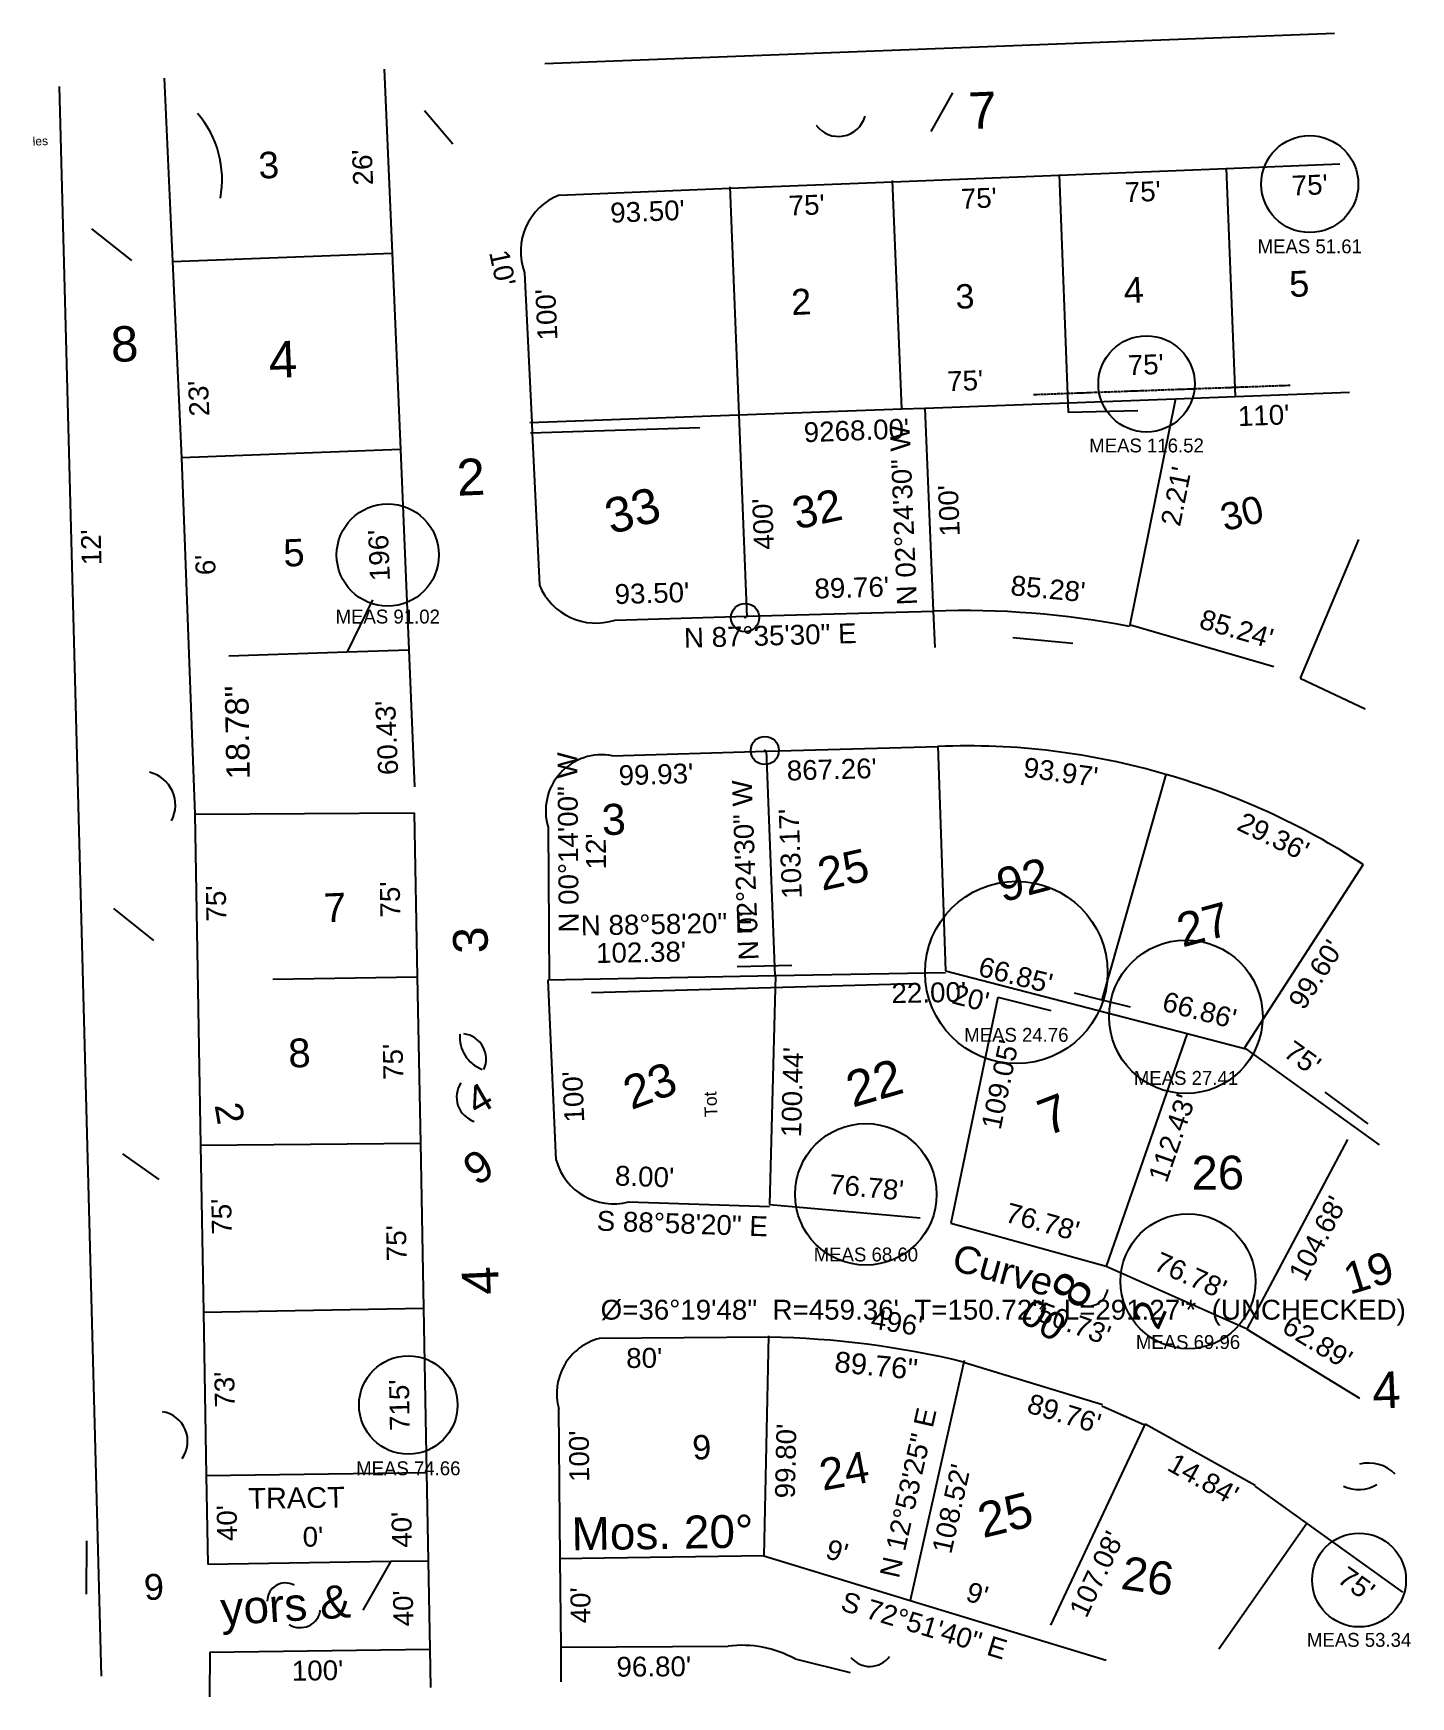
# Model space of a CAD drawing. Header units: feet. Extents: x 62 to 688, y -7 to 748.
import ezdxf
from ezdxf.enums import TextEntityAlignment as Align

# ---------------------------------------------------------------- set-up
doc = ezdxf.new("R2010")
doc.units = ezdxf.units.FT
doc.header["$MEASUREMENT"] = 0
doc.linetypes.add('DASHED', pattern=[1.524, 1.27, -0.254])
for name, color, linetype in [('PLAT-CURVE', 4, 'CONTINUOUS'), ('PLAT-LINE', 7, 'CONTINUOUS'), ('PLAT-LINE-DASH', 8, 'DASHED'), ('PLAT-MON', 1, 'CONTINUOUS'), ('PLAT-QA', 1, 'CONTINUOUS'), ('PLAT-TABLE', 6, 'CONTINUOUS'), ('PLAT-TEXT-BRG', 3, 'CONTINUOUS'), ('PLAT-TEXT-CURVE', 6, 'CONTINUOUS'), ('PLAT-TEXT-DIST', 2, 'CONTINUOUS'), ('PLAT-TEXT-LOTNO', 5, 'CONTINUOUS'), ('PLAT-TEXT-MISC', 9, 'CONTINUOUS'), ('PLAT-TEXT-UNASSOC', 30, 'CONTINUOUS')]:
    doc.layers.add(name, color=color, linetype=linetype)
doc.styles.add('PLAT', font='arial.ttf')

msp = doc.modelspace()

# ---------------------------------------------------------------- linework, layer by layer
at = {"layer": 'PLAT-CURVE'}
for centre, radius, start, end in [((102.29, 681.43), 45.77, -10.70397, 40.78226), ((427.84, 713.36), 12.48, -143.80354, -14.98941), ((311.24, 648.59), 27.63, 111.45804, -159.52964), ((317.77, 507.69), 27.72, -157.70358, -71.69781), ((484.87, 92.79), 392.87, 78.9718, 92.02652), ((486.41, 105.31), 318.92, 73.60783, 92.36858), ((320.49, 394.67), 25.55, 79.40637, -163.12803), ((111.52, 397.36), 15.33, -27.54608, 76.40984), ((486.89, 96.09), 327.64, 56.85887, 74.14515), ((170.59, 355.25), 18.37, 96.8593, 96.8593), ((271.44, 291.94), 15.49, 174.63058, -109.92918), ((256.47, 282.09), 11.47, -24.60277, 83.1342), ((266.21, 264.8), 11.69, 146.19741, -108.72538), ((325.67, 243.17), 26.84, -164.77159, -75.03645), ((541.14, 178.88), 9.03, -121.89344, -9.0309), ((325.92, 130.16), 25.93, 104.78888, -164.87818), ((388.67, -253.61), 409.53, 76.44172, 88.92252), ((119, 108.64), 13.42, -35.74048, 81.59255), ((668.62, 82.17), 16.5, 43.94477, 104.71397), ((664, 102.61), 15.99, -115.2901, -59.25998), ((176.74, 36.07), 8.15, 60.82593, -178.82935), ((183.46, 33.32), 9.39, -121.3624, -8.61256), ((383.93, -34.68), 50.61, 61.44015, 96.92591), ((442.09, 17.43), 11.11, -141.15016, -35.97898)]:
    msp.add_arc(centre, radius, start, end, dxfattribs=at)
at = {"layer": 'PLAT-LINE'}
for p, q in [((294.63, 734.04), (652.97, 747.73)), ((121.77, 727.3), (125.58, 644.07)), ((221.64, 731.5), (225.19, 647.88)), ((74.09, 723.57), (93.18, 1.91)), ((479.55, 720.74), (469.78, 703.11)), ((239.9, 712.65), (252.77, 697.48)), ((603.9, 686.38), (655.47, 688.44)), ((378.52, 677.39), (452.44, 680.34)), ((456.6, 577.22), (452.42, 680.82)), ((452.44, 680.34), (528.01, 683.35)), ((528, 683.65), (532.1, 575.57)), ((528.01, 683.35), (603.9, 686.38)), ((603.89, 686.5), (607.89, 582.84)), ((301.13, 674.3), (378.52, 677.39)), ((378.49, 678.04), (386.3, 482.62)), ((88.85, 659.02), (107.01, 644.58)), ((125.58, 644.07), (225.19, 647.88)), ((125.58, 644.07), (129.65, 554.94)), ((225.19, 647.88), (228.97, 558.77)), ((285.36, 638.92), (288.6, 571)), ((466.99, 577.61), (580.82, 581.84)), ((580.82, 581.84), (560.02, 478.41)), ((580.82, 581.84), (607.89, 582.84)), ((607.89, 582.84), (659.82, 584.77)), ((287.75, 570.96), (456.6, 577.22)), ((456.6, 577.22), (466.99, 577.61)), ((466.99, 577.61), (470.86, 485.41)), ((563.67, 576.34), (532.1, 575.57)), ((364.93, 568.66), (287.99, 566.13)), ((288.6, 571), (288.83, 566.17)), ((288.83, 566.17), (292.13, 497.17)), ((228.97, 558.77), (129.65, 554.94)), ((129.65, 554.94), (135.62, 393.23)), ((228.97, 558.77), (232.82, 467.83)), ((663.95, 517.89), (637.48, 454.99)), ((216.28, 490.55), (204.79, 466.89)), ((386.29, 483.05), (470.98, 485.41)), ((470.86, 485.41), (471.56, 468.89)), ((326.48, 481.37), (386.29, 483.05)), ((560.45, 479.22), (625.43, 460.34)), ((507.05, 473.43), (534.25, 470.83)), ((151.13, 465.07), (204.79, 466.89)), ((204.79, 466.89), (232.82, 467.83)), ((232.82, 467.83), (235.45, 405.68)), ((637.48, 454.99), (666.95, 441.02)), ((395.17, 421.76), (473.23, 423.96)), ((472.93, 424.18), (476.41, 322.05)), ((325.19, 419.78), (395.17, 421.76)), ((399.1, 319.96), (395.16, 422.1)), ((576.4, 411.26), (547.36, 308.96)), ((135.62, 393.23), (235.3, 393.83)), ((135.62, 393.23), (138.24, 242.91)), ((235.3, 393.83), (236.67, 319.42)), ((296.05, 387.26), (296.58, 318.04)), ((666.01, 370.43), (612.23, 287.11)), ((98.76, 350.42), (116.85, 335.93)), ((171.04, 318.37), (236.67, 319.42)), ((236.67, 319.42), (238.06, 243.92)), ((296.01, 318.03), (399.1, 319.96)), ((299.77, 236.12), (296.01, 318.03)), ((381.92, 324.03), (406.69, 324.63)), ((399.21, 319.97), (396.56, 216.05)), ((399.1, 319.96), (476.43, 321.41)), ((476.41, 322.05), (586.19, 293.63)), ((315.73, 312.23), (462.34, 316.29)), ((500.24, 310.18), (478.87, 207.5)), ((500.24, 310.18), (524.25, 304.14)), ((534.82, 312.12), (547.36, 308.96)), ((547.36, 308.96), (560.2, 305.71)), ((586.19, 293.63), (549.42, 188.06)), ((586.19, 293.63), (612.72, 286.76)), ((612.72, 286.76), (673.27, 243.14)), ((648.65, 267.08), (668.17, 252.72)), ((138.24, 242.91), (238.06, 243.92)), ((138.24, 242.91), (139.56, 167.21)), ((238.06, 243.92), (239.45, 168.96)), ((658.92, 245.58), (613.24, 159.44)), ((102.84, 239.05), (119.41, 227.45)), ((332.61, 217.24), (396.53, 215.06)), ((396.56, 216.05), (464.89, 209.94)), ((478.87, 207.5), (549.41, 188.03)), ((549.42, 188.06), (613.33, 159.6)), ((139.56, 167.21), (239.45, 168.96)), ((139.56, 167.21), (140.85, 92.96)), ((239.45, 168.96), (240.82, 94.31)), ((613.24, 159.44), (664.39, 128.14)), ((396.37, 155.84), (319.3, 155.23)), ((396.13, 156.42), (393.92, 56.57)), ((484.97, 145.28), (460.47, 36.3)), ((484.68, 144.5), (547.71, 125.31)), ((301.53, 55.31), (300.89, 123.4)), ((547.47, 124.56), (566.76, 115.95)), ((567.03, 116.51), (524.15, 25.08)), ((567.03, 116.51), (617.06, 88.57)), ((140.85, 92.96), (240.82, 94.31)), ((140.85, 92.96), (141.56, 52.78)), ((240.82, 94.31), (241.56, 54.32)), ((616.86, 88.14), (640.51, 71.15)), ((640.51, 71.15), (600.45, 14.14)), ((640.51, 71.15), (683.83, 40.03)), ((86.5, 39.12), (86.6, 63.28)), ((141.56, 52.78), (224.72, 54.06)), ((224.72, 54.06), (211.91, 31.84)), ((224.72, 54.06), (241.56, 54.32)), ((241.56, 54.32), (242.3, 14.19)), ((301.12, 55.31), (393.92, 56.71)), ((301.91, 15.01), (301.53, 55.31)), ((393.92, 56.57), (460.47, 36.3)), ((460.47, 36.3), (549.38, 9.22)), ((301.79, 15.01), (377.82, 15.57)), ((142.42, 12.86), (142.32, -7.42)), ((142.42, 12.86), (242.3, 14.19)), ((242.3, 14.19), (242.62, -3.21)), ((302.05, -0.7), (301.91, 15.01)), ((408.13, 9.78), (433.1, 3.6))]:
    msp.add_line(p, q, dxfattribs=at)
at = {"layer": 'PLAT-LINE-DASH'}
msp.add_line((516.44, 583.74), (632.88, 587.97), dxfattribs=at)
at = {"layer": 'PLAT-MON'}
for centre, radius in [((385.46, 482.45), 6.43), ((394.43, 422.13), 6.4)]:
    msp.add_circle(centre, radius, dxfattribs=at)
for p in [(385.46, 482.45), (394.43, 422.13)]:
    msp.add_point(p, dxfattribs=at)
at = {"layer": 'PLAT-QA'}
for centre, radius in [((641.78, 679.28), 22.02), ((567.68, 588.54), 21.86), ((223.26, 510.89), 23.2), ((508.59, 321.38), 41.4), ((585.58, 301.25), 34.83), ((440.29, 220.65), 32.12), ((586.5, 181.18), 30.6), ((232.59, 125.01), 22.35), ((664.18, 45.53), 21.29)]:
    msp.add_circle(centre, radius, dxfattribs=at)

# ---------------------------------------------------------------- texts
for s, height, p in [('MEAS 51.61', 6.308, (641.78, 654.16)), ('MEAS 116.52', 6.3084, (567.68, 563.76)), ('MEAS 91.02', 6.308, (223.26, 486.09)), ('MEAS 24.76', 6.308, (508.59, 296.19)), ('MEAS 27.41', 6.308, (585.58, 276.65)), ('MEAS 68.60', 6.308, (440.29, 196.49)), ('MEAS 69.96', 6.308, (586.5, 156.75)), ('MEAS 74.66', 6.308, (232.59, 99.44)), ('MEAS 53.34', 6.308, (664.18, 21.54))]:
    msp.add_text(s, height=height, dxfattribs=at).set_placement(p, align=Align.TOP_CENTER)
at = {"layer": 'PLAT-TABLE', "style": 'PLAT'}
msp.add_text('89.76"', height=9.46, rotation=354.51753, dxfattribs=at).set_placement((444.98, 142.91), align=Align.MIDDLE_CENTER)
at = {"layer": 'PLAT-TEXT-BRG', "style": 'PLAT'}
for s, rotation, p in [('N 02%%d24\'30" W', 92.40833, (464.51, 529.25)), ('N 02%%d24\'30" W', 92.21299, (392.74, 368.06)), ('N 88%%d58\'20" E', 1.07447, (350.2, 336.17)), ('N 12%%d53\'25" E', 77.33335, (466.49, 83.6))]:
    msp.add_text(s, height=9.012, rotation=rotation, dxfattribs=at).set_placement(p, align=Align.BOTTOM_CENTER)
for s, rotation, p in [('N 87%%d35\'30" E', 1.60149, (396.75, 478.83)), ('N 00%%d14\'00" W', 90.4406, (300.61, 380.37)), ('S 88%%d58\'20" E', 358.04506, (357.12, 211.89)), ('S 72%%d51\'40" E', 343.06037, (468.05, 29.28))]:
    msp.add_text(s, height=9.012, rotation=rotation, dxfattribs=at).set_placement(p, align=Align.TOP_CENTER)
at = {"layer": 'PLAT-TEXT-CURVE', "style": 'PLAT'}
msp.add_text('%%c=36%%d19\'48"  R=459.36\'  T=150.72\'*  L=291.27\'*  (UNCHECKED)', height=9.012, dxfattribs=at).set_placement((502.63, 172.78), align=Align.TOP_CENTER)
at = {"layer": 'PLAT-TEXT-DIST', "style": 'PLAT'}
for s, rotation, p in [("26'", 92.42687, (219.01, 687.15)), ("75'", 2.08131, (567.62, 590.11)), ("75'", 2.12588, (485.65, 582.81)), ("196'", 92.42687, (226.48, 511.03)), ("93.50'", 1.60149, (343.39, 486.36)), ("89.76'", 1.60149, (434.09, 488.89)), ("85.28'", 354.52871, (522.31, 488.4)), ("85.24'", 343.79655, (606.58, 470.51)), ("60.43'", 92.42687, (229.99, 428.23)), ("75'", 91.05635, (231.52, 354.64)), ("102.38'", 1.07447, (338.39, 323.33)), ("66.85'", 345.87928, (506.54, 313.24)), ("66.86'", 345.48715, (589.97, 297.31)), ("75'", 91.05635, (232.87, 280.94)), ("75'", 324.23009, (634.32, 276.76)), ("8.00'", 358.04506, (339.62, 221.51)), ("76.78'", 354.89236, (439.93, 216.7)), ("76.78'", 344.56968, (518.57, 201.22)), ("75'", 91.05635, (234.39, 198.63)), ("76.78'", 335.99823, (584.75, 177.26)), ("496'", 350.96516, (453.25, 155.35)), ("62.89'", 328.53905, (641.57, 147.39)), ("715'", 91.05635, (235.75, 125.07)), ("40'", 91.05635, (236.79, 68.53)), ("0'", 0.88166, (189.43, 58.03)), ("9'", 343.06037, (425.12, 51.78)), ("40'", 91.05635, (237.45, 32.86)), ("9'", 343.06037, (488.76, 32.4))]:
    msp.add_text(s, height=9.012, rotation=rotation, dxfattribs=at).set_placement(p, align=Align.BOTTOM_CENTER)
for s, rotation, p in [("75'", 2.28413, (565.83, 680.35)), ("75'", 2.28413, (641.61, 683.37)), ("75'", 2.28413, (413.27, 674.27)), ("75'", 2.28413, (491.4, 677.38)), ("93.50'", 2.28413, (341.01, 671.38)), ("10'", 282.01419, (279.76, 642.11)), ("100'", 92.73595, (290.78, 619.78)), ("23'", 92.61842, (132.94, 581.75)), ("110'", 2.12588, (620.7, 578.81)), ("9268.00'", 2.12588, (435.86, 571.95)), ("2.21'", 78.62724, (576.69, 538.42)), ("100'", 92.40833, (473.47, 530.8)), ("400'", 92.28857, (389.13, 524.74)), ("12'", 91.5156, (84.13, 514.28)), ("6'", 92.11203, (135.96, 506.24)), ("99.93'", 1.61697, (344.88, 415.83)), ("867.26'", 1.61697, (424.7, 418.08)), ("93.97'", 352.04749, (529.39, 416.78)), ("103.17'", 92.21299, (401.48, 375.13)), ("29.36'", 334.16794, (627.25, 387.15)), ("12'", 90.4406, (313.26, 376.28)), ("75'", 90.99964, (140.83, 352.61)), ("99.60'", 57.15771, (640.72, 322.95)), ("22.00'", 1.07447, (468.79, 316.76)), ("20'", 345.48715, (489.04, 314.12)), ("100.44'", 88.54044, (402.37, 267.17)), ("109.05'", 78.23932, (496.78, 271.43)), ("100'", 92.62839, (302.97, 264.74)), ("112.43'", 70.79828, (574.96, 247.7)), ("104.68'", 62.06309, (641.33, 202.8)), ("75'", 90.99964, (143.31, 210.45)), ("50.73'", 339.95713, (536.42, 166.19)), ("80'", 0.45568, (339.66, 150.89)), ("73'", 90.99964, (144.68, 131.93)), ("89.76'", 343.06679, (531.66, 125.49)), ("99.80'", 88.7303, (399.38, 99.69)), ("100'", 90.53544, (305.6, 101.71)), ("108.52'", 77.33335, (474.67, 78.92)), ("14.84'", 330.81491, (595.68, 95.35)), ("40'", 90.99964, (145.74, 71.36)), ("107.08'", 64.87568, (540.92, 50.22)), ("75'", 324.3042, (665.63, 47.55)), ("40'", 90.53544, (306.24, 34.04)), ("100'", 0.76493, (191.35, 9.01)), ("96.80'", 0.41688, (344, 10.81))]:
    msp.add_text(s, height=9.012, rotation=rotation, dxfattribs=at).set_placement(p, align=Align.TOP_CENTER)
at = {"layer": 'PLAT-TEXT-LOTNO', "style": 'PLAT'}
for s, height, rotation, p in [('7', 16.59, 2.40768, (493.25, 712.76)), ('3', 12.05, 2.40768, (169.24, 687.91)), ('4', 11.72, 2.40768, (561.86, 631.19)), ('5', 11.72, 2.40768, (636.98, 634.02)), ('2', 11.72, 2.40768, (410.95, 625.85)), ('3', 11.05, 2.40768, (485.24, 628.31)), ('8', 16.07, 2.40768, (103.78, 606.74)), ('4', 16.59, 2.40768, (175.63, 599.7)), ('2', 16.59, 2.40768, (260.98, 546.32)), ('33', 15.866, 15.96369, (334.34, 531.14)), ('32', 14.384, 12.33289, (418.15, 531.81)), ('30', 12.414, 13.68999, (610.98, 529.93)), ('5', 12.39, 2.40768, (180.66, 511.95)), ('3', 14.06, 2.40768, (325.83, 390.88)), ('25', 14.802, 12.73463, (429.99, 368.14)), ('92', 15.21, 14.78143, (511.63, 363.49)), ('7', 13.06, 2.40768, (199.33, 350.87)), ('27', 15.323, 15.20546, (593.49, 343.19)), ('3', 15.74, 92.40768, (260.77, 336.03)), ('8', 13.06, 2.40768, (183.17, 284.85)), ('23', 15.138, 20.48521, (342.2, 270.05)), ('22', 16.211, 16.17397, (444.1, 271.27)), ('4', 12.71, 30.1151, (264.79, 264.04)), ('7', 16.55, 21.12111, (525.5, 256.97)), ('2', 12.37, 279.75688, (151.52, 257.5)), ('9', 14.25, 32.83023, (264.36, 233.1)), ('26', 15.334, 0.40644, (600.05, 230.5)), ('19', 14.324, 17.07823, (668.43, 185.09)), ('4', 16.59, 92.40768, (265.27, 181.4)), ('8', 16.59, 58.10656, (533.83, 177.42)), ('00', 12.636, 328.10656, (520.89, 163.81)), ('2', 13.67, 65.99823, (568.89, 166.08)), ('4', 16.59, 2.40768, (676.52, 131.83)), ('9', 11.05, 2.40768, (365.79, 105.87)), ('24', 14.348, 10.51752, (430.39, 95.18)), ('25', 15.857, 13.91144, (503.53, 75.18)), ('26', 15.095, 351.85605, (568.23, 47.41)), ('9', 11.72, 2.40768, (117.12, 42.46))]:
    msp.add_text(s, height=height, rotation=rotation, dxfattribs=at).set_placement(p, align=Align.MIDDLE_CENTER)
at = {"layer": 'PLAT-TEXT-MISC', "style": 'PLAT'}
for s, height, rotation, p in [('les', 3.917, 2.40768, (65.56, 698.79)), ('Tot', 5.725, 92.40768, (369.8, 261.53)), ('Curve', 12.424, 344.56968, (502.63, 186.3)), ('TRACT', 9.398, 0.77613, (181.83, 82.9)), ('Mos. 20%%d', 14.933, 0.86526, (347.95, 67.14)), ('yors &', 14.933, 3.51766, (176.8, 34.27))]:
    msp.add_text(s, height=height, rotation=rotation, dxfattribs=at).set_placement(p, align=Align.MIDDLE_CENTER)
at = {"layer": 'PLAT-TEXT-UNASSOC', "style": 'PLAT'}
msp.add_text('18.78"', height=10.643, rotation=90.99964, dxfattribs=at).set_placement((154.97, 430.33), align=Align.MIDDLE_CENTER)

doc.saveas('drawing.dxf')
